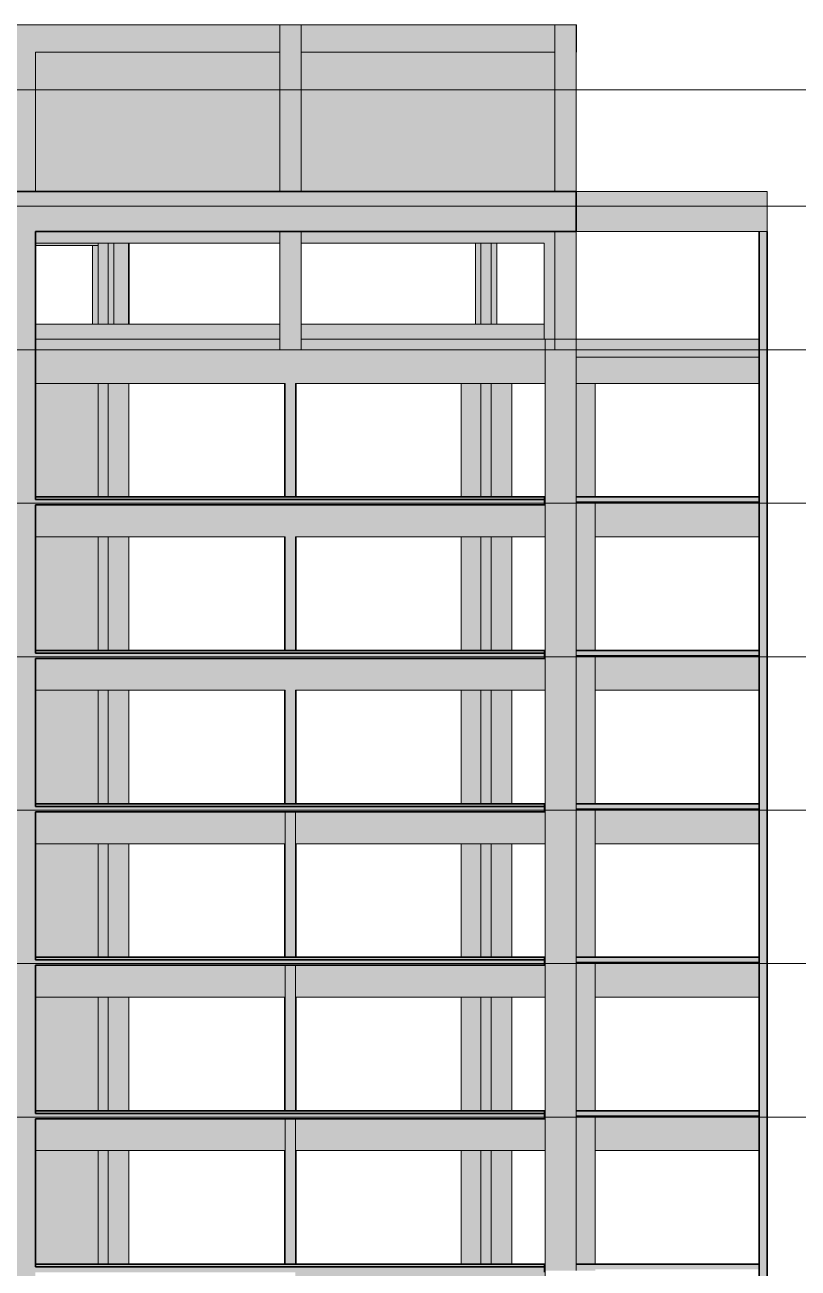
# Model space of a CAD drawing. Header units: centimetres. Extents: x -3523 to 38560, y -3196 to 88043.
# Drawn here: x 7304 to 8754, y 85688 to 88022 of the extents above; entities that cross this region are included whole.
import ezdxf

# ---------------------------------------------------------------- set-up
doc = ezdxf.new("R2010")
doc.units = ezdxf.units.CM
doc.linetypes.add('Centro', pattern=[3.175, 0.635, -0.47625, 1.5875, -0.47625])
for name, color, linetype, lineweight in [('A-FLOR', 7, 'Continuous', 25), ('A-FLOR-LEVL', 7, 'Continuous', 9), ('S-BEAM', 7, 'Continuous', 25), ('S-COLS', 7, 'Continuous', 25)]:
    doc.layers.add(name, color=color, linetype=linetype, lineweight=lineweight)

msp = doc.modelspace()

# ---------------------------------------------------------------- hatches: boundary and pattern name
at = {"layer": 'A-FLOR', "true_color": 0xc0c0c0}
for points in [[(8170.338, 87131), (8278.011, 87131), (8278.011, 87136), (7323.511, 87135.994), (7323.511, 87131), (8084.449, 87131)], [(8583.91, 87126), (8681.006, 87126), (8681.006, 87136), (8337.511, 87136), (8337.511, 87126), (8410.2, 87126)], [(7323.511, 87120.922), (8278.011, 87120.922), (8278.011, 87131), (7323.511, 87131), (7323.511, 87121.814)], [(8278.011, 86843), (8278.011, 86848), (7323.511, 86847.994), (7323.511, 86843), (8273.731, 86843)], [(7323.511, 86832.922), (8278.011, 86832.922), (8278.011, 86843), (7323.511, 86843), (7323.511, 86836)], [(8583.91, 86838), (8681.006, 86838), (8681.006, 86848), (8337.511, 86848), (8337.511, 86838), (8410.2, 86838)], [(8677.512, 86848), (8677.512, 86848.001), (8583.91, 86848)], [(7323.511, 86555), (8278.011, 86555), (8278.011, 86560), (7323.511, 86559.994)], [(7323.511, 86544.922), (8278.011, 86544.922), (8278.011, 86555), (7323.511, 86555), (7323.511, 86548)], [(8377.124, 86550), (8681.006, 86550), (8681.006, 86560), (8337.511, 86560), (8337.511, 86550), (8373.261, 86550)], [(8677.512, 86560), (8677.512, 86560.001), (8377.124, 86560)], [(7323.511, 86267), (8278.011, 86267), (8278.011, 86272), (7323.511, 86271.994)], [(8377.124, 86262), (8681.006, 86262), (8681.006, 86272), (8337.511, 86272), (8337.511, 86262), (8373.261, 86262)], [(8677.512, 86272), (8677.512, 86272.001), (8377.124, 86272)], [(7323.511, 86256.922), (8278.011, 86256.922), (8278.011, 86267), (7323.511, 86267), (7323.511, 86260)], [(8273.731, 85979), (8278.011, 85979), (8278.011, 85984), (7323.511, 85983.994), (7323.775, 85979), (8170.338, 85979)], [(7323.511, 85968.922), (8278.011, 85968.922), (8278.011, 85979), (7323.511, 85979), (7323.511, 85972)], [(8377.124, 85974), (8681.006, 85974), (8681.006, 85984), (8337.511, 85984), (8337.511, 85974), (8373.261, 85974)], [(8677.512, 85984), (8677.512, 85984.001), (8377.124, 85984)], [(7323.511, 85691), (8278.011, 85691), (8278.011, 85696), (7323.511, 85695.994)], [(7323.511, 85680.922), (8278.011, 85680.922), (8278.011, 85691), (7323.511, 85691), (7323.511, 85684)], [(8583.91, 85686), (8681.006, 85686), (8681.006, 85696), (8337.511, 85696), (8337.511, 85686), (8410.2, 85686)], [(8677.512, 85696), (8677.512, 85696.001), (8583.91, 85696)]]:
    msp.add_hatch(color=9, dxfattribs=at).paths.add_polyline_path(points, flags=0)
at = {"layer": 'S-BEAM', "true_color": 0xc0c0c0}
for points in [[(7323.262, 87971.004), (7781.512, 87971.004), (7781.512, 88022.004), (7323.262, 88022.004), (7323.262, 88019.331)], [(7963.552, 87971.004), (8297.511, 87971.004), (8297.511, 88022.004), (7821.512, 88022.004), (7821.512, 87971.004), (7860.159, 87971.004)], [(8338.235, 87971.004), (8338.235, 88022.004), (8337.511, 88022.004), (8337.511, 87971.004)], [(7811.012, 87634), (8337.511, 87634), (8337.511, 87709), (7323.511, 87709), (7323.511, 87634), (7756.766, 87634)], [(8681.012, 87634), (8690.512, 87634), (8690.512, 87709), (8337.511, 87709), (8337.511, 87634), (8377.124, 87634)], [(8690.512, 87634), (8696.012, 87634), (8696.012, 87709), (8690.512, 87709), (8690.512, 87661.5)], [(8696.012, 87634), (8696.017, 87634.061), (8696.012, 87708.977)], [(8273.731, 87432.004), (8277.51, 87432.004), (8277.51, 87460.004), (7821.512, 87460.004), (7821.512, 87432.004), (8222.035, 87432.004)], [(7323.511, 87349.004), (7792.012, 87349.004), (7792.012, 87412.004), (7781.512, 87412.004), (7781.512, 87432.004), (7323.511, 87431.995), (7323.511, 87349.038)], [(8273.731, 87349.004), (8279.761, 87349.004), (8279.761, 87432.004), (7821.512, 87432.004), (7821.512, 87412.004), (7811.012, 87412.004), (7811.012, 87349.004), (8170.338, 87349.004)], [(8681.012, 87398.004), (8681.012, 87432.004), (8337.511, 87432.004), (8337.515, 87398.004), (8583.91, 87398.004)], [(8337.515, 87349.004), (8681.012, 87349.004), (8681.012, 87398.004), (8337.515, 87398.004), (8337.515, 87386.555)], [(8170.338, 87061), (8279.761, 87061), (8279.761, 87136), (8278.011, 87135.955), (8278.011, 87120.922), (7811.012, 87120.922), (7811.012, 87061), (8159.012, 87061)], [(7473.769, 87061), (7792.012, 87061), (7792.012, 87120.922), (7323.511, 87120.922), (7323.511, 87061), (7471.732, 87061)], [(8377.124, 87061), (8681.012, 87061), (8681.006, 87126), (8373.261, 87126), (8373.261, 87061)], [(7323.511, 86773), (7792.012, 86773), (7792.012, 86832.922), (7323.511, 86832.922), (7323.511, 86773.033)], [(8159.012, 86773), (8279.761, 86773), (8279.761, 86848), (8278.011, 86847.955), (8278.011, 86832.922), (7811.012, 86832.922), (7811.012, 86773), (8121.762, 86773)], [(8681.012, 86773), (8681.006, 86838), (8373.261, 86838), (8373.261, 86773), (8583.91, 86773)], [(8273.731, 86485), (8279.761, 86485), (8279.761, 86560), (8278.011, 86559.955), (8278.011, 86544.922), (7811.012, 86544.922), (7811.012, 86485), (8170.338, 86485)], [(8681.012, 86485), (8681.006, 86550), (8373.261, 86550), (8373.261, 86485), (8377.124, 86485)], [(7323.511, 86485), (7792.012, 86485), (7792.012, 86544.922), (7323.511, 86544.922), (7323.511, 86485.033)], [(7963.552, 86197), (8279.761, 86197), (8279.761, 86272), (8278.011, 86271.955), (8278.011, 86256.922), (7811.012, 86256.922), (7811.012, 86197)], [(7323.511, 86197), (7792.012, 86197), (7792.012, 86256.922), (7323.511, 86256.922), (7323.511, 86197.033)], [(8681.012, 86197), (8681.006, 86262), (8373.261, 86262), (8373.261, 86197), (8377.124, 86197)], [(7459.017, 85909), (7792.012, 85909), (7792.012, 85968.922), (7323.511, 85968.922), (7323.511, 85909), (7446.587, 85909)], [(8170.338, 85909), (8279.761, 85909), (8279.761, 85984), (8278.011, 85983.955), (8278.011, 85968.922), (7811.012, 85968.922), (7811.012, 85909), (8159.012, 85909)], [(8373.261, 85909), (8681.012, 85909), (8681.006, 85974), (8373.261, 85974), (8373.261, 85926.192)], [(8273.731, 85621), (8279.761, 85621), (8279.761, 85696), (8278.011, 85695.955), (8278.011, 85680.922), (7811.012, 85680.922), (7811.012, 85621), (8170.338, 85621)]]:
    msp.add_hatch(color=9, dxfattribs=at).paths.add_polyline_path(points, flags=0)
h = msp.add_hatch(color=9, dxfattribs=at)
h.paths.add_polyline_path([(8178.012, 87612.004), (8277.51, 87612.004), (8277.51, 87634), (7821.512, 87634), (7821.512, 87612.004), (8170.338, 87612.004)], flags=0)
h.paths.add_polyline_path([(7459.017, 87612.004), (7781.512, 87612.004), (7781.512, 87634), (7323.511, 87634), (7323.511, 87612.004), (7343.194, 87612.004)], flags=0)
h.paths.add_polyline_path([(7265.516, 87612.004), (7283.262, 87612.004), (7283.262, 87634), (7265.516, 87634)], flags=0)
h.paths.add_polyline_path([(7549.98, 87709), (7781.512, 87709), (7781.512, 87971.004), (7323.262, 87971.004), (7323.511, 87709), (7498.517, 87709)], flags=0)
h.paths.add_polyline_path([(7265.516, 87709), (7283.262, 87709), (7283.262, 87971.004), (7265.516, 87971.004), (7265.516, 87827.789)], flags=0)
h.paths.add_polyline_path([(8273.731, 87709), (8277.51, 87709), (8277.51, 87971.004), (7821.512, 87971.004), (7821.512, 87709), (8219.734, 87709)], flags=0)
h = msp.add_hatch(color=9, dxfattribs=at)
h.paths.add_polyline_path([(7323.511, 87608), (7441, 87608), (7441, 87612.004), (7323.511, 87612.004), (7323.511, 87610.161)], flags=0)
h.paths.add_polyline_path([(7224.586, 87608), (7265.516, 87608), (7265.516, 87612), (7223.5, 87612), (7223.5, 87608)], flags=0)
h = msp.add_hatch(color=9, dxfattribs=at)
h.paths.add_polyline_path([(7781.512, 87612), (7781.512, 87612.004), (7756.766, 87612)], flags=0)
h.paths.add_polyline_path([(8065.009, 87612), (8065.009, 87612.004), (7963.552, 87612)], flags=0)
h = msp.add_hatch(color=9, dxfattribs=at)
h.paths.add_polyline_path([(7756.766, 87432.004), (7781.512, 87432.004), (7781.512, 87460.004), (7323.511, 87460.004), (7323.511, 87432.004), (7653.373, 87432.004)], flags=0)
h.paths.add_polyline_path([(7280.557, 87432.004), (7283.262, 87432.004), (7283.262, 87460.004), (7275.016, 87460.004), (7275.016, 87432.004)], flags=0)
at = {"layer": 'S-COLS', "true_color": 0xc0c0c0}
for points in [[(7283.262, 87412.004), (7284.011, 87412.004), (7284.011, 87709), (7323.262, 87709.041), (7323.262, 88022.004), (7283.262, 88022.004), (7283.262, 87418.337)], [(8280.766, 87709), (8297.511, 87709), (8297.511, 87971.004), (8277.51, 87971.004), (8277.51, 87709)], [(7323.511, 84464.5), (7323.262, 87709), (7284.011, 87709), (7284.011, 84464.5), (7323.262, 84464.5)], [(8277.51, 87432.004), (8297.511, 87432.004), (8297.511, 87634), (8277.51, 87634), (8277.51, 87474.802)], [(8696.012, 81078.001), (8696.012, 87634), (8681.012, 87634), (8681.012, 81078.001)], [(7446.587, 87460.004), (7460, 87460.004), (7460, 87612.004), (7441, 87612), (7441, 87460.004)], [(7498.517, 87460.004), (7498.517, 87612.004), (7470.5, 87612.004), (7470.5, 87460.004), (7498.284, 87460.004)], [(8178.012, 87460.004), (8178.012, 87612.004), (8159.012, 87612.004), (8159.012, 87460.004), (8173.452, 87460.004)], [(8337.511, 87124), (8337.511, 87432.004), (8279.761, 87432.004), (8279.761, 87124)], [(7811.012, 87136), (7811.012, 87136.001), (7811.012, 87412.004), (7792.012, 87411.844), (7792.012, 87136)], [(7438.833, 87136), (7441, 87136), (7441, 87349.004), (7323.511, 87349.004), (7323.511, 87136), (7431.938, 87136)], [(7441, 87136), (7460, 87136), (7460, 87349.004), (7441, 87349.004), (7441, 87298.308)], [(7498.74, 87136), (7498.517, 87349.004), (7460, 87349.004), (7460, 87136), (7498.517, 87136)], [(8159.012, 87136), (8159.012, 87349.004), (8121.762, 87349.004), (8121.762, 87136), (8157.381, 87136)], [(8170.338, 87136), (8178.012, 87136.001), (8178.012, 87349.004), (8159.012, 87349.004), (8159.012, 87136)], [(8178.012, 87136), (8216.762, 87136.001), (8216.762, 87349.004), (8178.012, 87349.004), (8178.012, 87136.001)], [(7792.012, 86848), (7811.012, 86848.001), (7811.012, 87120.922), (7792.012, 87120.922), (7792.012, 86848.001)], [(8337.51, 86836), (8337.511, 87124), (8279.761, 87124), (8279.761, 86836), (8325.428, 86836)], [(7441, 86848), (7441, 87061), (7323.511, 87061), (7323.511, 86848), (7431.938, 86848)], [(7446.587, 86848), (7460, 86848), (7460, 87061), (7441, 87061), (7441, 86848)], [(7460, 86848), (7498.74, 86848.001), (7498.517, 87061), (7460, 87061), (7460, 86857.073)], [(8159.012, 86848), (8159.012, 87061), (8121.762, 87061), (8121.762, 86848)], [(8170.338, 86848), (8178.012, 86848.001), (8178.012, 87061), (8159.012, 87061), (8159.012, 86848)], [(8178.012, 86848), (8216.762, 86848.001), (8216.762, 87061), (8178.012, 87061), (8178.012, 86848.001)], [(7811.012, 86560), (7811.012, 86560.001), (7811.012, 86832.922), (7792.012, 86832.922), (7792.012, 86560)], [(8337.51, 86548), (8337.51, 86836), (8279.761, 86836), (8279.761, 86548)], [(7343.194, 86560), (7441, 86560), (7441, 86773), (7323.511, 86773), (7323.511, 86560)], [(7446.587, 86560), (7460, 86560), (7460, 86773), (7441, 86773), (7441, 86560)], [(7498.173, 86560), (7498.74, 86560.001), (7498.517, 86773), (7460, 86773), (7460, 86560), (7490.6, 86560)], [(8159.012, 86560), (8159.012, 86773), (8121.762, 86773), (8121.762, 86560)], [(8178.012, 86560), (8178.012, 86773), (8159.012, 86773), (8159.012, 86560), (8176.999, 86560)], [(8216.762, 86560), (8216.762, 86773), (8178.012, 86773), (8178.012, 86560)], [(7811.012, 86272), (7811.012, 86272.001), (7811.012, 86544.922), (7792.012, 86544.922), (7792.012, 86272)], [(8337.51, 86260), (8337.51, 86548), (8279.761, 86548), (8279.761, 86260)], [(7343.194, 86272), (7441, 86272), (7441, 86485), (7323.511, 86485), (7323.511, 86272)], [(7446.587, 86272), (7460, 86272), (7460, 86485), (7441, 86485), (7441, 86272)], [(7498.242, 86272), (7498.74, 86272.001), (7498.517, 86485), (7460, 86485), (7460, 86272), (7491.922, 86272)], [(8159.012, 86272), (8159.012, 86485), (8121.762, 86485), (8121.762, 86272)], [(8176.999, 86272), (8178.012, 86272.001), (8178.012, 86485), (8159.012, 86485), (8159.012, 86272), (8170.338, 86272)], [(8216.762, 86272), (8216.762, 86485), (8178.012, 86485), (8178.012, 86272)], [(7792.012, 85984), (7811.012, 85984.001), (7811.012, 86256.922), (7792.012, 86256.922), (7792.012, 85984.001)], [(8337.51, 85972), (8337.51, 86260), (8279.761, 86260), (8279.761, 85972)], [(7323.511, 85984), (7441, 85984), (7441, 86197), (7323.511, 86197), (7323.511, 86062.851)], [(7446.587, 85984), (7460, 85984), (7460, 86197), (7441, 86197), (7441, 85984)], [(7498.74, 85984), (7498.517, 86197), (7460, 86197), (7460, 85984), (7498.517, 85984)], [(8159.012, 85984), (8159.012, 86197), (8121.762, 86197), (8121.762, 85984)], [(8178.012, 85984), (8178.012, 86197), (8159.012, 86197), (8159.012, 85984), (8176.999, 85984)], [(8178.012, 85984), (8216.762, 85984.001), (8216.762, 86197), (8178.012, 86197), (8178.012, 85984.001)], [(7792.012, 85696), (7811.012, 85696.001), (7811.012, 85968.922), (7792.012, 85968.922), (7792.012, 85696.001)], [(8337.51, 85684), (8337.51, 85972), (8279.761, 85972), (8279.761, 85684), (8325.428, 85684)], [(7323.511, 85696), (7441, 85696), (7441, 85909), (7323.511, 85909), (7323.511, 85709.863)], [(7446.587, 85696), (7460, 85696), (7460, 85909), (7441, 85909), (7441, 85696)], [(7493.573, 85696), (7498.74, 85696.001), (7498.517, 85909), (7460, 85909), (7460, 85696), (7493.422, 85696)], [(8159.012, 85696), (8159.012, 85909), (8121.762, 85909), (8121.762, 85696)], [(8176.999, 85696), (8178.012, 85696.001), (8178.012, 85909), (8159.012, 85909), (8159.012, 85696), (8170.338, 85696)], [(8216.762, 85696), (8216.762, 85909), (8178.012, 85909), (8178.012, 85696)]]:
    msp.add_hatch(color=9, dxfattribs=at).paths.add_polyline_path(points, flags=0)
h = msp.add_hatch(color=9, dxfattribs=at)
h.paths.add_polyline_path([(7781.512, 87412.004), (7821.512, 87412.004), (7821.512, 87634), (7781.512, 87634), (7781.512, 87430.678)], flags=0)
h.paths.add_polyline_path([(7781.512, 87709), (7821.512, 87709), (7821.512, 88022.004), (7781.512, 88022.004), (7781.512, 87827.789)], flags=0)
h = msp.add_hatch(color=9, dxfattribs=at)
h.paths.add_polyline_path([(8301.114, 87432.004), (8337.51, 87432.004), (8337.51, 87634), (8297.511, 87634), (8297.511, 87432.004)], flags=0)
h.paths.add_polyline_path([(8337.51, 87709), (8337.51, 88022.004), (8297.511, 88022.004), (8297.511, 87709), (8336.001, 87709)], flags=0)
h = msp.add_hatch(color=9, dxfattribs=at)
h.paths.add_polyline_path([(7441, 87460.004), (7441, 87608), (7430.5, 87608), (7430.5, 87460.004), (7436.045, 87460.004)], flags=0)
h.paths.add_polyline_path([(7470.5, 87460.004), (7470.5, 87612.004), (7460, 87612), (7460, 87460.004), (7470.44, 87460.004)], flags=0)
h = msp.add_hatch(color=9, dxfattribs=at)
h.paths.add_polyline_path([(8159.012, 87460.004), (8159.012, 87612.004), (8148.512, 87612), (8148.512, 87460.004), (8154.057, 87460.004)], flags=0)
h.paths.add_polyline_path([(8178.012, 87460.004), (8188.512, 87460.004), (8188.512, 87612.004), (8178.012, 87612.004), (8178.012, 87474.802)], flags=0)
h = msp.add_hatch(color=9, dxfattribs=at)
h.paths.add_polyline_path([(7792.012, 87136), (7792.012, 87349.004), (7790.512, 87349.004), (7790.512, 87136)], flags=0)
h.paths.add_polyline_path([(7811.012, 87136), (7812.512, 87136.001), (7812.512, 87349.004), (7811.012, 87348.625), (7811.012, 87136.001)], flags=0)
h = msp.add_hatch(color=9, dxfattribs=at)
h.paths.add_polyline_path([(8341.095, 87124), (8373.261, 87124), (8373.261, 87126), (8337.511, 87126), (8337.511, 87124)], flags=0)
h.paths.add_polyline_path([(8373.261, 87136), (8373.261, 87136.001), (8373.261, 87349.004), (8337.515, 87349.004), (8337.511, 87136)], flags=0)
h = msp.add_hatch(color=9, dxfattribs=at)
h.paths.add_polyline_path([(8341.095, 86836), (8373.261, 86836), (8373.261, 86838), (8337.511, 86838), (8337.511, 86836)], flags=0)
h.paths.add_polyline_path([(8373.261, 86848), (8373.261, 87124), (8337.511, 87124), (8337.511, 86848)], flags=0)
h = msp.add_hatch(color=9, dxfattribs=at)
h.paths.add_polyline_path([(7790.512, 86848), (7792.012, 86848.001), (7792.012, 87061), (7790.512, 87061), (7790.512, 86848.001)], flags=0)
h.paths.add_polyline_path([(7811.012, 86848), (7812.512, 86848.001), (7812.512, 87061), (7811.012, 87061), (7811.012, 86848.001)], flags=0)
h = msp.add_hatch(color=9, dxfattribs=at)
h.paths.add_polyline_path([(8341.095, 86548), (8373.261, 86548), (8373.261, 86550), (8337.511, 86550), (8337.511, 86548)], flags=0)
h.paths.add_polyline_path([(8373.261, 86560), (8373.261, 86836), (8337.511, 86836), (8337.511, 86560)], flags=0)
h = msp.add_hatch(color=9, dxfattribs=at)
h.paths.add_polyline_path([(7790.512, 86560), (7792.012, 86560.001), (7792.012, 86773), (7790.512, 86773), (7790.512, 86560.001)], flags=0)
h.paths.add_polyline_path([(7812.512, 86560), (7812.512, 86773), (7811.012, 86773), (7811.012, 86560), (7811.556, 86560)], flags=0)
h = msp.add_hatch(color=9, dxfattribs=at)
h.paths.add_polyline_path([(8341.095, 86260), (8373.261, 86260), (8373.261, 86262), (8337.511, 86262), (8337.511, 86260)], flags=0)
h.paths.add_polyline_path([(8373.261, 86272), (8373.261, 86548), (8337.511, 86548), (8337.511, 86272)], flags=0)
h = msp.add_hatch(color=9, dxfattribs=at)
h.paths.add_polyline_path([(7811.556, 86272), (7812.512, 86272.001), (7812.512, 86485), (7811.012, 86485), (7811.012, 86272)], flags=0)
h.paths.add_polyline_path([(7790.512, 86272), (7792.012, 86272.001), (7792.012, 86485), (7790.512, 86485), (7790.512, 86272.001)], flags=0)
h = msp.add_hatch(color=9, dxfattribs=at)
h.paths.add_polyline_path([(8373.261, 85972), (8373.261, 85974), (8337.511, 85974), (8337.511, 85972), (8341.095, 85972)], flags=0)
h.paths.add_polyline_path([(8337.511, 85984), (8373.261, 85984), (8373.261, 86260), (8337.511, 86260), (8337.511, 86062.851)], flags=0)
h = msp.add_hatch(color=9, dxfattribs=at)
h.paths.add_polyline_path([(7790.512, 85984), (7792.012, 85984.001), (7792.012, 86197), (7790.512, 86197), (7790.512, 85984.001)], flags=0)
h.paths.add_polyline_path([(7811.012, 85984), (7812.512, 85984.001), (7812.512, 86197), (7811.012, 86197), (7811.012, 85984.001)], flags=0)
h = msp.add_hatch(color=9, dxfattribs=at)
h.paths.add_polyline_path([(8341.095, 85684), (8373.261, 85684), (8373.261, 85686), (8337.511, 85686), (8337.511, 85684)], flags=0)
h.paths.add_polyline_path([(8373.261, 85696), (8373.261, 85972), (8337.511, 85972), (8337.511, 85696)], flags=0)
h = msp.add_hatch(color=9, dxfattribs=at)
h.paths.add_polyline_path([(7790.512, 85696), (7792.012, 85696.001), (7792.012, 85909), (7790.512, 85909), (7790.512, 85696.001)], flags=0)
h.paths.add_polyline_path([(7811.012, 85696), (7812.512, 85696.001), (7812.512, 85909), (7811.012, 85908.849), (7811.012, 85696.001)], flags=0)

# ---------------------------------------------------------------- linework, layer by layer
at = {"layer": 'A-FLOR', "color": 190, "lineweight": 35, "true_color": 0x8000ff}
for p, q in [((8278.011, 87136), (7323.511, 87136)), ((8278.011, 87136), (8278.011, 87120.922)), ((8337.511, 87136), (8681.006, 87136)), ((8681.006, 87136), (8681.006, 87126)), ((7323.511, 87131), (8278.011, 87131)), ((8278.011, 87120.922), (7323.511, 87120.922)), ((8681.006, 87126), (8337.511, 87126)), ((8278.011, 86848), (7323.511, 86848)), ((7323.511, 86843), (8278.011, 86843)), ((8278.011, 86832.922), (7323.511, 86832.922)), ((8278.011, 86848), (8278.011, 86832.922)), ((8337.511, 86848), (8681.006, 86848)), ((8681.006, 86838), (8337.511, 86838)), ((8681.006, 86848), (8681.006, 86838)), ((8278.011, 86560), (7323.511, 86560)), ((7323.511, 86555), (8278.011, 86555)), ((8278.011, 86560), (8278.011, 86544.922)), ((8337.511, 86560), (8681.006, 86560)), ((8681.006, 86550), (8337.511, 86550)), ((8681.006, 86560), (8681.006, 86550)), ((8278.011, 86544.922), (7323.511, 86544.922)), ((8278.011, 86272), (7323.511, 86272)), ((8278.011, 86272), (8278.011, 86256.922)), ((8337.511, 86272), (8681.006, 86272)), ((8681.006, 86272), (8681.006, 86262)), ((7323.511, 86267), (8278.011, 86267)), ((8278.011, 86256.922), (7323.511, 86256.922)), ((8681.006, 86262), (8337.511, 86262)), ((8278.011, 85984), (7323.511, 85984)), ((7323.511, 85979), (8278.011, 85979)), ((8278.011, 85968.922), (7323.511, 85968.922)), ((8278.011, 85984), (8278.011, 85968.922)), ((8337.511, 85984), (8681.006, 85984)), ((8681.006, 85974), (8337.511, 85974)), ((8681.006, 85984), (8681.006, 85974)), ((8278.011, 85696), (7323.511, 85696)), ((7323.511, 85691), (8278.011, 85691)), ((8278.011, 85696), (8278.011, 85680.922)), ((8337.511, 85696), (8681.006, 85696)), ((8681.006, 85696), (8681.006, 85686))]:
    msp.add_line(p, q, dxfattribs=at)
at = {"layer": 'A-FLOR-LEVL', "linetype": 'Centro'}
for p, q in [((5102.561, 87900.004), (10273.995, 87900.004)), ((5102.561, 87682), (10273.995, 87682)), ((5102.561, 87412.004), (10273.995, 87412.004)), ((5102.561, 87124), (10273.995, 87124)), ((5102.561, 86836), (10273.995, 86836)), ((5102.561, 86548), (10273.995, 86548)), ((5102.561, 86260), (10273.995, 86260)), ((5102.561, 85972), (10273.995, 85972))]:
    msp.add_line(p, q, dxfattribs=at)
at = {"layer": 'S-BEAM', "lineweight": 9}
for p, q in [((7323.262, 88022.004), (7781.512, 88022.004)), ((7781.512, 88022.004), (7781.512, 87971.004)), ((7821.512, 88022.004), (8297.511, 88022.004)), ((7821.512, 88022.004), (7821.512, 87971.004)), ((8297.511, 87971.004), (8297.511, 88022.004)), ((8337.511, 88022.004), (8338.235, 88022.004)), ((8338.235, 88022.004), (8338.235, 87971.004)), ((7781.512, 87971.004), (7323.262, 87971.004)), ((8297.511, 87971.004), (7821.512, 87971.004)), ((8337.511, 87971.004), (8338.235, 87971.004)), ((8337.511, 87709), (8690.512, 87709)), ((8690.512, 87709), (8696.012, 87709)), ((8696.012, 87709), (8696.012, 87634)), ((8337.511, 87634), (8690.512, 87634)), ((8696.012, 87634), (8690.512, 87634)), ((7323.511, 87612.004), (7781.512, 87612.004)), ((7323.511, 87608), (7441, 87608)), ((7821.512, 87612.004), (8277.51, 87612.004)), ((7781.512, 87460.004), (7323.511, 87460.004)), ((7821.512, 87460.004), (8277.51, 87460.004)), ((8277.51, 87432.004), (8277.51, 87460.004)), ((7781.512, 87432.004), (7323.511, 87432.004)), ((7781.512, 87412.004), (7781.512, 87432.004)), ((7821.512, 87432.004), (8279.761, 87432.004)), ((7821.512, 87432.004), (7821.512, 87412.004)), ((8279.761, 87349.004), (8279.761, 87432.004)), ((8337.511, 87432.004), (8681.012, 87432.004)), ((8681.012, 87398.004), (8681.012, 87432.004)), ((7781.512, 87412.004), (7792.012, 87412.004)), ((7821.512, 87412.004), (7811.012, 87412.004)), ((8337.511, 87398.004), (8681.012, 87398.004)), ((7323.511, 87349.004), (7792.012, 87349.004)), ((7811.012, 87349.004), (8279.761, 87349.004)), ((8337.515, 87349.004), (8681.012, 87349.004)), ((7323.511, 87136), (7792.012, 87136)), ((7811.012, 87136), (8279.761, 87136)), ((8279.761, 87061), (8279.761, 87136)), ((8373.261, 87126), (8373.261, 87061)), ((7792.012, 87061), (7323.511, 87061)), ((7811.012, 87061), (8279.761, 87061)), ((8373.261, 87061), (8681.012, 87061)), ((7323.511, 86848), (7792.012, 86848)), ((7811.012, 86848), (8279.761, 86848)), ((8279.761, 86773), (8279.761, 86848)), ((8373.261, 86838), (8373.261, 86773)), ((7792.012, 86773), (7323.511, 86773)), ((7811.012, 86773), (8279.761, 86773)), ((8373.261, 86773), (8681.012, 86773)), ((7323.511, 86560), (7792.012, 86560)), ((7811.012, 86560), (8279.761, 86560)), ((8279.761, 86485), (8279.761, 86560)), ((8373.261, 86550), (8373.261, 86485)), ((7792.012, 86544.922), (7792.012, 86485)), ((7811.012, 86544.922), (7811.012, 86485)), ((7792.012, 86485), (7323.511, 86485)), ((7811.012, 86485), (8279.761, 86485)), ((8373.261, 86485), (8681.012, 86485)), ((7323.511, 86272), (7792.012, 86272)), ((7811.012, 86272), (8279.761, 86272)), ((8279.761, 86197), (8279.761, 86272)), ((7792.012, 86256.922), (7792.012, 86197)), ((7811.012, 86256.922), (7811.012, 86197)), ((8373.261, 86262), (8373.261, 86197)), ((7792.012, 86197), (7323.511, 86197)), ((7811.012, 86197), (8279.761, 86197)), ((8373.261, 86197), (8681.012, 86197)), ((7323.511, 85984), (7792.012, 85984)), ((7792.012, 85968.922), (7792.012, 85909)), ((7811.012, 85984), (8279.761, 85984)), ((7811.012, 85968.922), (7811.012, 85909)), ((8279.761, 85909), (8279.761, 85984)), ((8373.261, 85974), (8373.261, 85909)), ((7792.012, 85909), (7323.511, 85909)), ((7811.012, 85909), (8279.761, 85909)), ((8373.261, 85909), (8681.012, 85909)), ((7323.511, 85696), (7792.012, 85696)), ((7811.012, 85696), (8279.761, 85696)), ((8279.761, 85621), (8279.761, 85696))]:
    msp.add_line(p, q, dxfattribs=at)
at = {"layer": 'S-BEAM', "color": 190, "lineweight": 35, "true_color": 0x8000ff}
for p, q in [((7323.511, 87709), (8337.511, 87709)), ((8337.511, 87709), (8337.511, 87634)), ((7323.511, 87634), (8337.511, 87634))]:
    msp.add_line(p, q, dxfattribs=at)
at = {"layer": 'S-COLS', "lineweight": 9}
for p, q in [((7323.262, 88022.004), (7283.262, 88022.004)), ((7781.512, 88022.004), (7821.512, 88022.004)), ((7781.512, 88022.004), (7781.512, 87709)), ((7821.512, 88022.004), (7821.512, 87709)), ((8297.511, 88022.004), (8337.511, 88022.004)), ((8297.511, 88022.004), (8297.511, 87709)), ((8337.511, 88022.004), (8337.511, 87709)), ((7323.262, 87709), (7323.262, 87971.004)), ((7781.512, 87634), (7781.512, 87412.004)), ((7821.512, 87634), (7821.512, 87412.004)), ((8297.511, 87634), (8297.511, 87412.004)), ((8337.511, 87634), (8337.511, 87412.004)), ((7430.5, 87608), (7430.5, 87460.004)), ((7441, 87612.004), (7441, 87460.004)), ((7460, 87612.004), (7460, 87460.004)), ((7470.5, 87612.004), (7470.5, 87460.004)), ((8148.512, 87612.004), (8148.512, 87460.004)), ((8159.012, 87612.004), (8159.012, 87460.004)), ((8178.012, 87612.004), (8178.012, 87460.004)), ((8188.512, 87612.004), (8188.512, 87460.004)), ((8277.51, 87612.004), (8277.51, 87432.004)), ((8279.761, 87432.004), (8279.761, 87124)), ((8337.511, 87432.004), (8279.761, 87432.004)), ((8337.511, 87432.004), (8337.511, 87124)), ((7821.512, 87412.004), (7781.512, 87412.004)), ((7811.012, 87412.004), (7792.012, 87412.004)), ((8337.511, 87412.004), (8297.511, 87412.004)), ((7441, 87349.004), (7441, 87136)), ((7460, 87349.004), (7460, 87136)), ((7498.74, 87349.004), (7498.74, 87136)), ((7790.512, 87349.004), (7790.512, 87136)), ((7792.012, 87349.004), (7792.012, 87136)), ((7811.012, 87349.004), (7811.012, 87136)), ((7812.512, 87349.004), (7812.512, 87136)), ((8121.762, 87349.004), (8121.762, 87136)), ((8159.012, 87349.004), (8159.012, 87136)), ((8178.012, 87349.004), (8178.012, 87136)), ((8216.762, 87349.004), (8216.762, 87136)), ((8373.261, 87349.004), (8373.261, 87136)), ((8279.761, 87124), (8279.761, 86836)), ((8337.511, 87124), (8279.761, 87124)), ((8337.511, 87124), (8279.761, 87124)), ((8337.511, 87124), (8337.511, 86836)), ((8373.261, 87124), (8337.511, 87124)), ((8373.261, 87124), (8337.511, 87124)), ((8373.261, 87126), (8373.261, 87124)), ((8373.261, 87124), (8373.261, 86848)), ((7441, 87061), (7441, 86848)), ((7460, 87061), (7460, 86848)), ((7498.74, 87061), (7498.74, 86848)), ((7790.512, 87061), (7790.512, 86848)), ((7792.012, 87061), (7792.012, 86848)), ((7811.012, 87061), (7811.012, 86848)), ((7812.512, 87061), (7812.512, 86848)), ((8121.762, 87061), (8121.762, 86848)), ((8159.012, 87061), (8159.012, 86848)), ((8178.012, 87061), (8178.012, 86848)), ((8216.762, 87061), (8216.762, 86848)), ((8279.761, 86836), (8279.761, 86548)), ((8337.511, 86836), (8279.761, 86836)), ((8337.511, 86836), (8279.761, 86836)), ((8337.511, 86836), (8337.511, 86548)), ((8373.261, 86836), (8337.511, 86836)), ((8373.261, 86836), (8337.511, 86836)), ((8373.261, 86838), (8373.261, 86836)), ((8373.261, 86836), (8373.261, 86560)), ((7441, 86773), (7441, 86560)), ((7460, 86773), (7460, 86560)), ((7498.74, 86773), (7498.74, 86560)), ((7790.512, 86773), (7790.512, 86560)), ((7792.012, 86773), (7792.012, 86560)), ((7811.012, 86773), (7811.012, 86560)), ((7812.512, 86773), (7812.512, 86560)), ((8121.762, 86773), (8121.762, 86560)), ((8159.012, 86773), (8159.012, 86560)), ((8178.012, 86773), (8178.012, 86560)), ((8216.762, 86773), (8216.762, 86560)), ((8373.261, 86550), (8373.261, 86548)), ((7792.012, 86544.922), (7792.012, 86485)), ((7811.012, 86544.922), (7811.012, 86485)), ((8279.761, 86548), (8279.761, 86260)), ((8337.511, 86548), (8279.761, 86548)), ((8337.511, 86548), (8279.761, 86548)), ((8337.511, 86548), (8337.511, 86260)), ((8373.261, 86548), (8337.511, 86548)), ((8373.261, 86548), (8337.511, 86548)), ((8373.261, 86548), (8373.261, 86272)), ((7441, 86485), (7441, 86272)), ((7460, 86485), (7460, 86272)), ((7498.74, 86485), (7498.74, 86272)), ((7790.512, 86485), (7790.512, 86272)), ((7792.012, 86485), (7792.012, 86272)), ((7811.012, 86485), (7811.012, 86272)), ((7812.512, 86485), (7812.512, 86272)), ((8121.762, 86485), (8121.762, 86272)), ((8159.012, 86485), (8159.012, 86272)), ((8178.012, 86485), (8178.012, 86272)), ((8216.762, 86485), (8216.762, 86272)), ((7792.012, 86256.922), (7792.012, 86197)), ((7811.012, 86256.922), (7811.012, 86197)), ((8279.761, 86260), (8279.761, 85972)), ((8337.511, 86260), (8279.761, 86260)), ((8337.511, 86260), (8279.761, 86260)), ((8337.511, 86260), (8337.511, 85972)), ((8373.261, 86260), (8337.511, 86260)), ((8373.261, 86260), (8337.511, 86260)), ((8373.261, 86262), (8373.261, 86260)), ((8373.261, 86260), (8373.261, 85984)), ((7441, 86197), (7441, 85984)), ((7460, 86197), (7460, 85984)), ((7498.74, 86197), (7498.74, 85984)), ((7790.512, 86197), (7790.512, 85984)), ((7792.012, 86197), (7792.012, 85984)), ((7811.012, 86197), (7811.012, 85984)), ((7812.512, 86197), (7812.512, 85984)), ((8121.762, 86197), (8121.762, 85984)), ((8159.012, 86197), (8159.012, 85984)), ((8178.012, 86197), (8178.012, 85984)), ((8216.762, 86197), (8216.762, 85984)), ((7792.012, 85968.922), (7792.012, 85909)), ((7811.012, 85968.922), (7811.012, 85909)), ((8279.761, 85972), (8279.761, 85684)), ((8337.511, 85972), (8279.761, 85972)), ((8337.511, 85972), (8279.761, 85972)), ((8337.511, 85972), (8337.511, 85684)), ((8373.261, 85972), (8337.511, 85972)), ((8373.261, 85972), (8337.511, 85972)), ((8373.261, 85974), (8373.261, 85972)), ((8373.261, 85972), (8373.261, 85696)), ((7441, 85909), (7441, 85696)), ((7460, 85909), (7460, 85696)), ((7498.74, 85909), (7498.74, 85696)), ((7790.512, 85909), (7790.512, 85696)), ((7792.012, 85909), (7792.012, 85696)), ((7811.012, 85909), (7811.012, 85696)), ((7812.512, 85909), (7812.512, 85696)), ((8121.762, 85909), (8121.762, 85696)), ((8159.012, 85909), (8159.012, 85696)), ((8178.012, 85909), (8178.012, 85696)), ((8216.762, 85909), (8216.762, 85696))]:
    msp.add_line(p, q, dxfattribs=at)
at = {"layer": 'S-COLS', "color": 190, "lineweight": 35, "true_color": 0x8000ff}
for p, q in [((7323.511, 87709), (7284.011, 87709)), ((7323.511, 87634), (7323.511, 87131)), ((8681.012, 87432.004), (8681.012, 87634)), ((8696.012, 81078.001), (8696.012, 87634)), ((7498.517, 87460.004), (7498.517, 87612.004)), ((8681.012, 87398.004), (8681.012, 87432.004)), ((8681.012, 81078.001), (8681.012, 87398.004)), ((7323.511, 87120.922), (7323.511, 86843)), ((7323.511, 86832.922), (7323.511, 86555)), ((7323.511, 86544.922), (7323.511, 86267)), ((7323.511, 86256.922), (7323.511, 85979)), ((7323.511, 85968.922), (7323.511, 85691))]:
    msp.add_line(p, q, dxfattribs=at)

doc.saveas('drawing.dxf')
